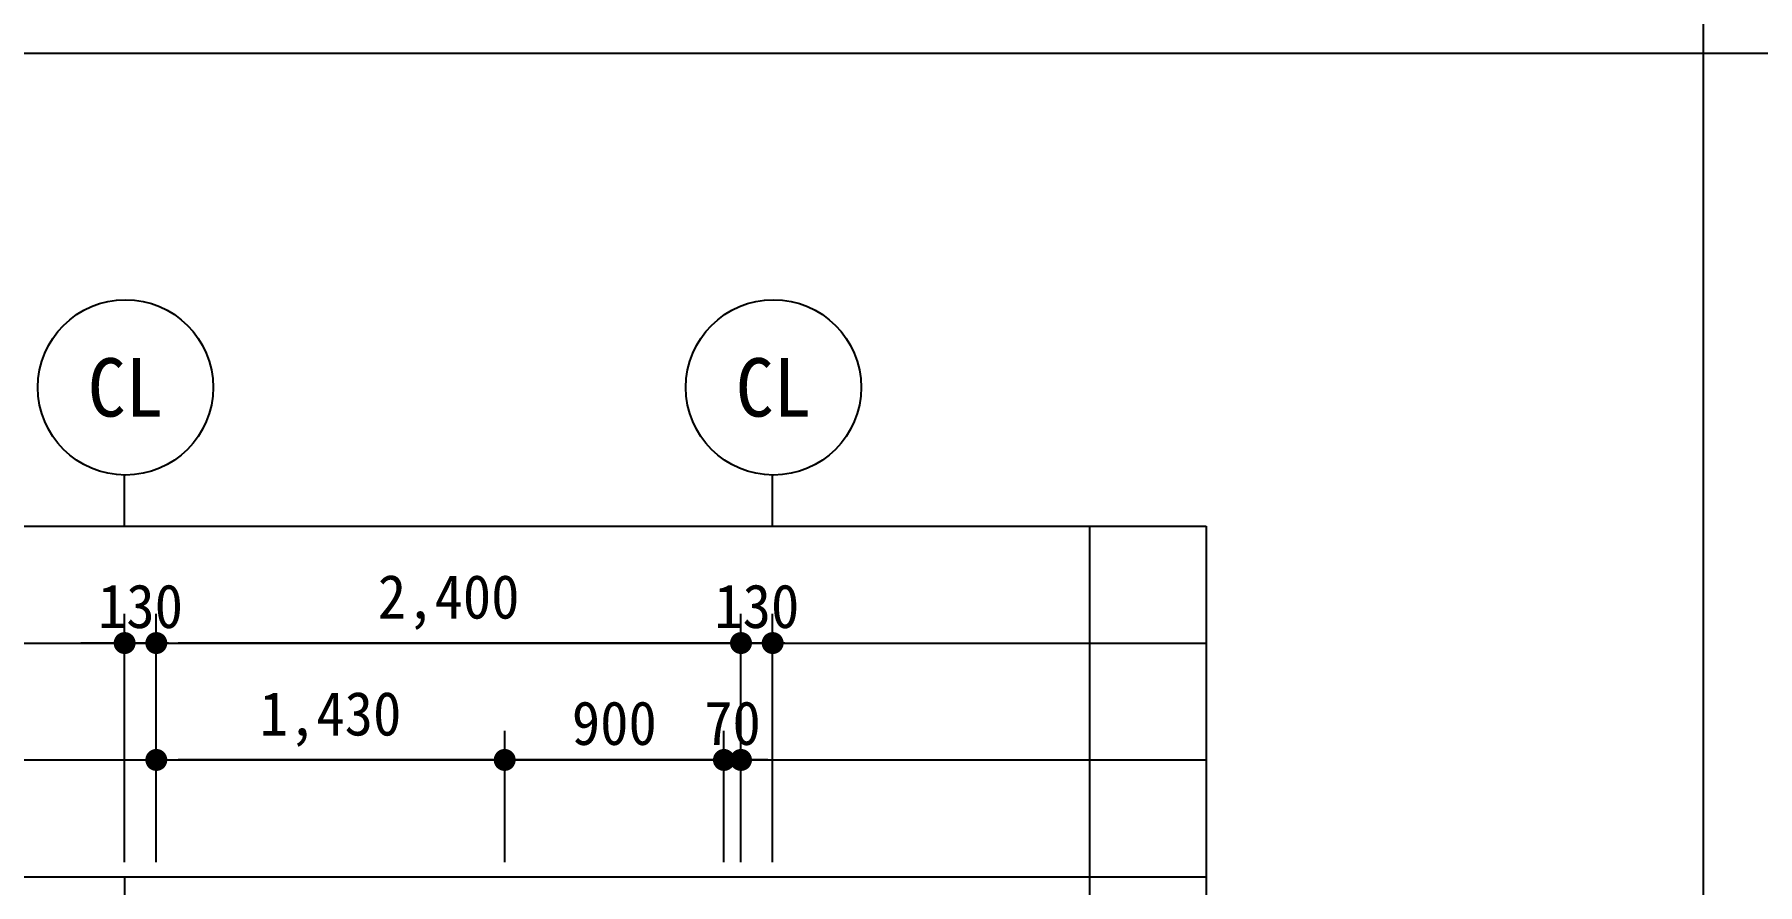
# Model space of a CAD drawing. Header units: millimetres. Extents: x -423835 to -174325, y -1379898 to -1311126.
# Drawn here: x -347462 to -340389, y -1375146 to -1371655 of the extents above; entities that cross this region are included whole.
import ezdxf
from ezdxf.enums import TextEntityAlignment as Align

# ---------------------------------------------------------------- set-up
doc = ezdxf.new("R2010")
doc.units = ezdxf.units.MM
doc.header["$LTSCALE"] = 100
doc.header["$MEASUREMENT"] = 0
doc.header["$PDSIZE"] = -10
doc.layers.get('0').update_dxf_attribs({"linetype": 'CONTINUOUS'})
doc.layers.get('Defpoints').update_dxf_attribs({"color": 153, "linetype": 'CONTINUOUS'})
doc.layers.add('A-AXIS-BUBL', color=7, linetype='CONTINUOUS', lineweight=25)
doc.layers.add('A-XXXX-TXT2', color=3, linetype='CONTINUOUS', lineweight=25)
doc.layers.add('A-DIMS', color=7, linetype='CONTINUOUS')
doc.layers.add('AA-AXIS-LINE-1', color=1, linetype='CONTINUOUS')
doc.styles.add('HY울릉도L', font='')
doc.styles.add('돋움체', font='')
doc.styles.get('HY울릉도L').set_extended_font_data('HYwulM')
doc.styles.get('돋움체').set_extended_font_data('DotumChe')
doc.dimstyles.new('CDIM', dxfattribs={"dimtxt": 3, "dimasz": 1.5, "dimexe": 2, "dimexo": 1, "dimgap": 1, "dimtad": 1, "dimdec": 0, "dimrnd": 0.5, "dimzin": 0, "dimdsep": 32, "dimlunit": 6, "dimtxsty": 'HY울릉도L', "dimblk1": '_CIDOT', "dimblk2": '_CIDOT', "dimsah": 1, "dimcen": 5.5, "dimclrd": 2, "dimclre": 2, "dimclrt": 7, "dimadec": 0, "dimazin": 0, "dimtfac": 1, "dimtdec": 0, "dimtix": 1, "dimtmove": 2, "dimatfit": 1, "dimldrblk": '_CIDOT', "dimfxl": 1, "dimtolj": 1, "dimtzin": 0, "dimlwd": -1, "dimarcsym": 0})

# ---------------------------------------------------------------- blocks, each defined once
blk = doc.blocks.new('_CIDOT')
at = {"color": 0, "linetype": 'ByBlock'}
blk.add_line((2, 0), (-1, 0), dxfattribs=at)
at = {"color": 0, "linetype": 'ByBlock', "const_width": 0.5}
blk.add_lwpolyline([(-0.25, 0, 1), (0.25, 0, 1)], format="xyb", close=True, dxfattribs=at)
blk = doc.blocks.new('*D600')
at = {"layer": 'A-DIMS', "lineweight": -2, "transparency": 16777216}
for p, q in [((-346961.7, -1375053.9), (-346961.7, -1374033.9)), ((-344561.7, -1374973.9), (-344561.7, -1374033.9))]:
    blk.add_line(p, q, dxfattribs=at)
at = {"layer": 'A-DIMS', "transparency": 16777216}
blk.add_line((-344651.7, -1374153.9), (-346871.7, -1374153.9), dxfattribs=at)
at = {"layer": 'Defpoints', "color": 0, "transparency": 16777216}
for p in [(-346961.7, -1374153.9), (-344561.7, -1375033.9), (-346961.7, -1375113.9)]:
    blk.add_point(p, dxfattribs=at)
at = {"layer": 'A-DIMS', "transparency": 16777216, "xscale": 90, "yscale": 90, "zscale": 90, "rotation": 180}
blk.add_blockref('_CIDOT', (-346961.7, -1374153.9), dxfattribs=at)
at = {"layer": 'A-DIMS', "transparency": 16777216, "xscale": 90, "yscale": 90, "zscale": 90}
blk.add_blockref('_CIDOT', (-344561.7, -1374153.9), dxfattribs=at)
at = {"layer": 'A-DIMS', "color": 3, "transparency": 16777216, "insert": (-345761.7, -1373986.8), "char_height": 180, "attachment_point": 5, "style": '돋움체'}
blk.add_mtext('\\A1;2,400', dxfattribs=at)
blk = doc.blocks.new('*D601')
at = {"layer": 'A-DIMS', "lineweight": -2, "transparency": 16777216}
for p, q in [((-344561.7, -1375053.9), (-344561.7, -1374033.9)), ((-344431.7, -1375053.9), (-344431.7, -1374033.9))]:
    blk.add_line(p, q, dxfattribs=at)
at = {"layer": 'A-DIMS', "transparency": 16777216}
for p, q in [((-344651.7, -1374153.9), (-344741.7, -1374153.9)), ((-344431.7, -1374153.9), (-344561.7, -1374153.9)), ((-344341.7, -1374153.9), (-344251.7, -1374153.9))]:
    blk.add_line(p, q, dxfattribs=at)
at = {"layer": 'Defpoints', "color": 0, "transparency": 16777216}
for p in [(-344561.7, -1374153.9), (-344561.7, -1375113.9), (-344431.7, -1375113.9)]:
    blk.add_point(p, dxfattribs=at)
at = {"layer": 'A-DIMS', "transparency": 16777216, "xscale": 90, "yscale": 90, "zscale": 90}
blk.add_blockref('_CIDOT', (-344561.7, -1374153.9), dxfattribs=at)
at = {"layer": 'A-DIMS', "transparency": 16777216, "xscale": 90, "yscale": 90, "zscale": 90, "rotation": 180}
blk.add_blockref('_CIDOT', (-344431.7, -1374153.9), dxfattribs=at)
at = {"layer": 'A-DIMS', "color": 3, "transparency": 16777216, "insert": (-344496.7, -1374003.8), "char_height": 180, "attachment_point": 5, "style": '돋움체'}
blk.add_mtext('\\A1;130', dxfattribs=at)
blk = doc.blocks.new('*D602')
at = {"layer": 'A-DIMS', "lineweight": -2, "transparency": 16777216}
for p, q in [((-347091.7, -1375053.9), (-347091.7, -1374033.9)), ((-346961.7, -1375053.9), (-346961.7, -1374033.9))]:
    blk.add_line(p, q, dxfattribs=at)
at = {"layer": 'A-DIMS', "transparency": 16777216}
for p, q in [((-347181.7, -1374153.9), (-347271.7, -1374153.9)), ((-346961.7, -1374153.9), (-347091.7, -1374153.9)), ((-346871.7, -1374153.9), (-346781.7, -1374153.9))]:
    blk.add_line(p, q, dxfattribs=at)
at = {"layer": 'Defpoints', "color": 0, "transparency": 16777216}
for p in [(-347091.7, -1374153.9), (-347091.7, -1375113.9), (-346961.7, -1375113.9)]:
    blk.add_point(p, dxfattribs=at)
at = {"layer": 'A-DIMS', "transparency": 16777216, "xscale": 90, "yscale": 90, "zscale": 90}
blk.add_blockref('_CIDOT', (-347091.7, -1374153.9), dxfattribs=at)
at = {"layer": 'A-DIMS', "transparency": 16777216, "xscale": 90, "yscale": 90, "zscale": 90, "rotation": 180}
blk.add_blockref('_CIDOT', (-346961.7, -1374153.9), dxfattribs=at)
at = {"layer": 'A-DIMS', "color": 3, "transparency": 16777216, "insert": (-347026.7, -1374003.8), "char_height": 180, "attachment_point": 5, "style": '돋움체'}
blk.add_mtext('\\A1;130', dxfattribs=at)
blk = doc.blocks.new('*D603')
at = {"layer": 'A-DIMS', "lineweight": -2, "transparency": 16777216}
for p, q in [((-344631.7, -1375053.9), (-344631.7, -1374513.9)), ((-344561.7, -1375053.9), (-344561.7, -1374513.9))]:
    blk.add_line(p, q, dxfattribs=at)
at = {"layer": 'A-DIMS', "transparency": 16777216}
for p, q in [((-344721.7, -1374633.9), (-344811.7, -1374633.9)), ((-344631.7, -1374633.9), (-344561.7, -1374633.9)), ((-344471.7, -1374633.9), (-344381.7, -1374633.9))]:
    blk.add_line(p, q, dxfattribs=at)
at = {"layer": 'Defpoints', "color": 0, "transparency": 16777216}
for p in [(-344561.7, -1374633.9), (-344631.7, -1375113.9), (-344561.7, -1375113.9)]:
    blk.add_point(p, dxfattribs=at)
at = {"layer": 'A-DIMS', "transparency": 16777216, "xscale": 90, "yscale": 90, "zscale": 90, "rotation": 180}
blk.add_blockref('_CIDOT', (-344561.7, -1374633.9), dxfattribs=at)
at = {"layer": 'A-DIMS', "transparency": 16777216, "xscale": 90, "yscale": 90, "zscale": 90}
blk.add_blockref('_CIDOT', (-344631.7, -1374633.9), dxfattribs=at)
at = {"layer": 'A-DIMS', "color": 3, "transparency": 16777216, "insert": (-344596.7, -1374483.8), "char_height": 180, "attachment_point": 5, "style": '돋움체'}
blk.add_mtext('\\A1;70', dxfattribs=at)
blk = doc.blocks.new('*D604')
at = {"layer": 'A-DIMS', "lineweight": -2, "transparency": 16777216}
for p, q in [((-346961.7, -1375053.9), (-346961.7, -1374513.9)), ((-345531.7, -1375053.9), (-345531.7, -1374513.9))]:
    blk.add_line(p, q, dxfattribs=at)
at = {"layer": 'A-DIMS', "transparency": 16777216}
blk.add_line((-345621.7, -1374633.9), (-346871.7, -1374633.9), dxfattribs=at)
at = {"layer": 'Defpoints', "color": 0, "transparency": 16777216}
for p in [(-346961.7, -1374633.9), (-346961.7, -1375113.9), (-345531.7, -1375113.9)]:
    blk.add_point(p, dxfattribs=at)
at = {"layer": 'A-DIMS', "transparency": 16777216, "xscale": 90, "yscale": 90, "zscale": 90, "rotation": 180}
blk.add_blockref('_CIDOT', (-346961.7, -1374633.9), dxfattribs=at)
at = {"layer": 'A-DIMS', "transparency": 16777216, "xscale": 90, "yscale": 90, "zscale": 90}
blk.add_blockref('_CIDOT', (-345531.7, -1374633.9), dxfattribs=at)
at = {"layer": 'A-DIMS', "color": 3, "transparency": 16777216, "insert": (-346246.7, -1374466.8), "char_height": 180, "attachment_point": 5, "style": '돋움체'}
blk.add_mtext('\\A1;1,430', dxfattribs=at)
blk = doc.blocks.new('A$C028158C4')
at = {"layer": 'A-AXIS-BUBL', "ltscale": 0.2}
blk.add_line((0, 0), (0, 175.2), dxfattribs=at)
blk.add_circle((2.9, 475.4), 300.3, dxfattribs=at)
blk = doc.blocks.new('*D605')
at = {"layer": 'A-DIMS', "lineweight": -2, "transparency": 16777216}
for p, q in [((-345531.7, -1375053.9), (-345531.7, -1374513.9)), ((-344631.7, -1375053.9), (-344631.7, -1374513.9))]:
    blk.add_line(p, q, dxfattribs=at)
at = {"layer": 'A-DIMS', "transparency": 16777216}
blk.add_line((-344721.7, -1374633.9), (-345441.7, -1374633.9), dxfattribs=at)
at = {"layer": 'Defpoints', "color": 0, "transparency": 16777216}
for p in [(-345531.7, -1374633.9), (-345531.7, -1375113.9), (-344631.7, -1375113.9)]:
    blk.add_point(p, dxfattribs=at)
at = {"layer": 'A-DIMS', "transparency": 16777216, "xscale": 90, "yscale": 90, "zscale": 90, "rotation": 180}
blk.add_blockref('_CIDOT', (-345531.7, -1374633.9), dxfattribs=at)
at = {"layer": 'A-DIMS', "transparency": 16777216, "xscale": 90, "yscale": 90, "zscale": 90}
blk.add_blockref('_CIDOT', (-344631.7, -1374633.9), dxfattribs=at)
at = {"layer": 'A-DIMS', "color": 3, "transparency": 16777216, "insert": (-345081.7, -1374483.8), "char_height": 180, "attachment_point": 5, "style": '돋움체'}
blk.add_mtext('\\A1;900', dxfattribs=at)

msp = doc.modelspace()

# ---------------------------------------------------------------- linework, layer by layer
at = {"color": 3, "ltscale": 2}
for p, q in [((-340611.7, -1346766.1), (-340611.7, -1379898.1)), ((-351392.9, -1371732.1), (-329350.4, -1371732.1))]:
    msp.add_line(p, q, dxfattribs=at)
at = {"layer": 'AA-AXIS-LINE-1'}
msp.add_line((-347091.7, -1375113.9), (-347091.7, -1378691.6), dxfattribs=at)
at = {"layer": 'Defpoints'}
for p, q in [((-349151.7, -1373673.9), (-342651.7, -1373673.9)), ((-343131.7, -1373673.9), (-343131.7, -1378691.6)), ((-342651.7, -1373673.9), (-342651.7, -1378691.6)), ((-349151.7, -1374153.9), (-342651.7, -1374153.9)), ((-349151.7, -1374633.9), (-342651.7, -1374633.9)), ((-349151.7, -1375113.9), (-342651.7, -1375113.9))]:
    msp.add_line(p, q, dxfattribs=at)

# ---------------------------------------------------------------- block references
at = {"xscale": 1.198871389330295, "yscale": 1.198871389330295, "zscale": 1.198871389330295}
for p in [(-347091.7, -1373673.9), (-344431.7, -1373673.9)]:
    msp.add_blockref('A$C028158C4', p, dxfattribs=at)

# ---------------------------------------------------------------- texts
at = {"layer": 'A-XXXX-TXT2', "ltscale": 0.2, "style": '돋움체'}
for p in [(-347088.1, -1373103.9), (-344428.1, -1373103.9)]:
    msp.add_text('CL', height=240, dxfattribs=at).set_placement(p, align=Align.MIDDLE)

# ---------------------------------------------------------------- dimensions: what is measured, and where the dimension line sits
at = {"layer": 'A-DIMS'}
for base, p1, p2, picture, middle in [((-347091.7, -1374153.9), (-346961.7, -1375113.9), (-347091.7, -1375113.9), '*D602', (-347026.7, -1374003.8)), ((-346961.7, -1374153.9), (-344561.7, -1375033.9), (-346961.7, -1375113.9), '*D600', (-345761.7, -1373986.8)), ((-344561.7, -1374153.9), (-344431.7, -1375113.9), (-344561.7, -1375113.9), '*D601', (-344496.7, -1374003.8)), ((-346961.7, -1374633.9), (-345531.7, -1375113.9), (-346961.7, -1375113.9), '*D604', (-346246.7, -1374466.8)), ((-345531.7, -1374633.9), (-344631.7, -1375113.9), (-345531.7, -1375113.9), '*D605', (-345081.7, -1374483.8))]:
    dim = msp.add_linear_dim(base=base, p1=p1, p2=p2, dimstyle='CDIM', override={"dimscale": 60, "dimtxsty": '돋움체', "dimclrd": 256, "dimclre": 256, "dimclrt": 3}, dxfattribs=at)
    dim.commit()
    dim.dimension.update_dxf_attribs({"geometry": picture, "text_midpoint": middle})
dim = msp.add_linear_dim(base=(-344561.7, -1374633.9), p1=(-344631.7, -1375113.9), p2=(-344561.7, -1375113.9), angle=180, dimstyle='CDIM', override={"dimscale": 60, "dimtxsty": '돋움체', "dimclrd": 256, "dimclre": 256, "dimclrt": 3}, dxfattribs=at)
dim.commit()
dim.dimension.update_dxf_attribs({"geometry": '*D603', "text_midpoint": (-344596.7, -1374483.8)})

doc.saveas('drawing.dxf')
